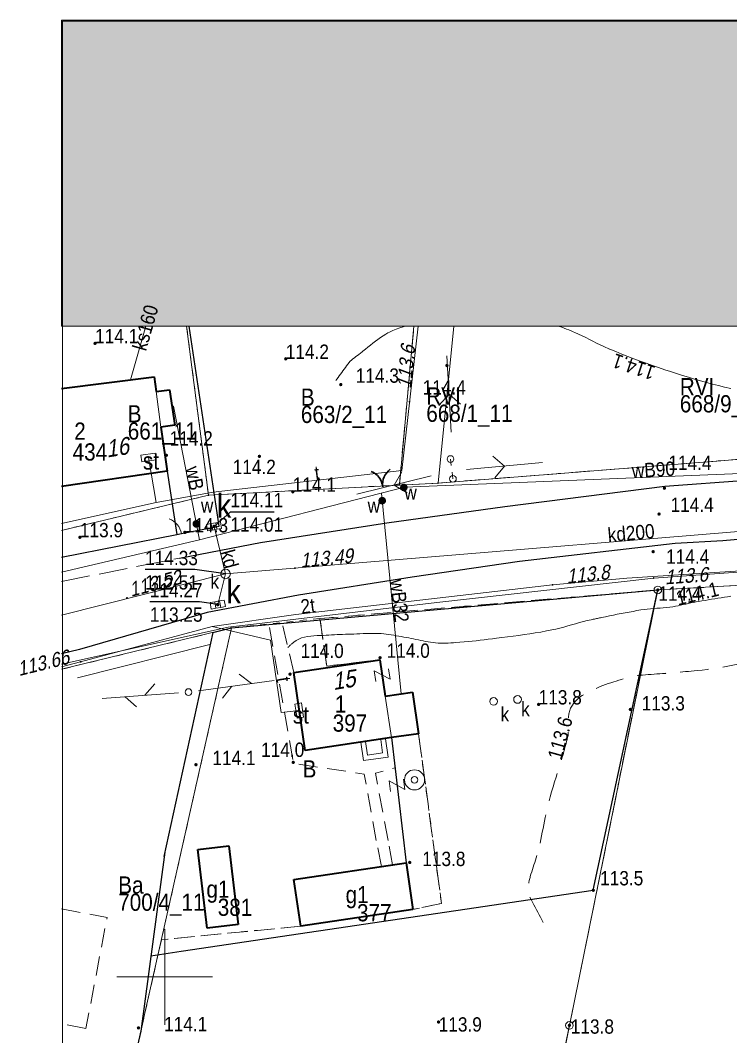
# Model space of a CAD drawing. Extents: x 6512885 to 6513481, y 5959590 to 5960000.
# Drawn here: x 6512884.9 to 6512959.2, y 5959893.8 to 5960000.1 of the extents above; entities that cross this region are included whole.
import ezdxf
from ezdxf.enums import TextEntityAlignment as Align

# ---------------------------------------------------------------- set-up
doc = ezdxf.new("R2010")
doc.units = 0
doc.header["$MEASUREMENT"] = 0
for name, pattern in [('0.7_0.7', [1.4, 0.7, -0.7]), ('2.0_1.0', [3, 2, -1]), ('217-1000', [2.8, 2.1, -0.7]), ('218-1000', [1.4, 0.7, -0.7]), ('219-1000', [0]), ('3.0_1.5', [4.5, 3, -1.5]), ('mz3.0_1.0', [4, 3, -1])]:
    doc.linetypes.add(name, pattern=pattern)
doc.layers.get('0').update_dxf_attribs({"color": 2, "linetype": 'CONTINUOUS', "lineweight": 5})
for name, color, linetype in [('202-Punkt graniczny stabilizowany trwale', 7, 'CONTINUOUS'), ('203-Punkt załamania granicy działki nie stabilizowany', 7, 'CONTINUOUS'), ('210-Oznaczenie użytku', 7, 'CONTINUOUS'), ('211-Nr działki', 7, 'CONTINUOUS'), ('217-Granica konturu klasyfikcyjnego', 7, 'CONTINUOUS'), ('218-Granica użytku', 7, 'CONTINUOUS'), ('219-Linia granicy', 7, 'CONTINUOUS'), ('238-Punkt adresowy budynku', 7, 'CONTINUOUS'), ('312-Budynek (powierzchnia)', 7, 'CONTINUOUS'), ('312-Numer ewidencyjny budynku', 7, 'CONTINUOUS'), ('312-Numer ewidencyjny budynku-Atr124', 7, 'CONTINUOUS'), ('320-część budynku wyodrębniona ze względu na liczbę kondygnacji naziemnych (powierzchnia)', 7, 'CONTINUOUS'), ('354-Taras weranda', 7, 'CONTINUOUS'), ('510-Podpora jednosłupowa symb.-SEPOW', 7, 'CONTINUOUS'), ('510-Podpora jednosłupowa symb.-STPOW', 7, 'CONTINUOUS'), ('512-Podpora wielosłupowa linia-SEPOW', 7, 'CONTINUOUS'), ('516-Kierunek linii eN-SEPOW', 7, 'CONTINUOUS'), ('521-Kierunek linii-STPOW', 7, 'CONTINUOUS'), ('622-Punkt rzędnej przewodu-SKPOD', 7, 'CONTINUOUS'), ('622-Punkt rzędnej przewodu-SKPOD-Atr2', 7, 'CONTINUOUS'), ('626-Punkt rzędnej przewodu-STPOD', 7, 'CONTINUOUS'), ('626-Punkt rzędnej przewodu-STPOD-Atr2', 7, 'CONTINUOUS'), ('722-Komora podziemna symb.-SKPOD', 7, 'CONTINUOUS'), ('722-Komora podziemna symb.-SKPOD-Atr17', 7, 'CONTINUOUS'), ('722-Komora podziemna symb.-SKPOD-Atr2', 7, 'CONTINUOUS'), ('722-Komora podziemna symb.-SKPOD-Atr3', 7, 'CONTINUOUS'), ('811-Warstwica ciągła linia', 7, 'CONTINUOUS'), ('811-Warstwica ciągła linia-Atr2', 7, 'CONTINUOUS'), ('812-Warstwica pomocnicza linia', 7, 'CONTINUOUS'), ('812-Warstwica pomocnicza linia-Atr2', 7, 'CONTINUOUS'), ('903-Żywopłot', 7, 'CONTINUOUS'), ('905-Brama lewa', 7, 'CONTINUOUS'), ('905-Brama w ogrodzeniu', 7, 'CONTINUOUS'), ('991-Przehaczenie', 7, 'CONTINUOUS'), ('chodnik (powierzchnia)', 7, 'CONTINUOUS'), ('jezdnia (powierzchnia)', 7, 'CONTINUOUS'), ('kratka ściekowa (punkt)', 7, 'CONTINUOUS'), ('kratka ściekowa (punkt)-Atr17', 7, 'CONTINUOUS'), ('krawężnik (linia)', 7, 'CONTINUOUS'), ('ogrodzenie trwałe (linia)', 7, 'CONTINUOUS'), ('przewód kanalizacyjny (linia)', 7, 'CONTINUOUS'), ('przewód kanalizacyjny (linia)-Atr1', 7, 'CONTINUOUS'), ('przewód telekomunikacyjny (linia)', 7, 'CONTINUOUS'), ('przewód telekomunikacyjny (linia)-Atr1', 7, 'CONTINUOUS'), ('przewód wodociągowy (linia)', 7, 'CONTINUOUS'), ('przewód wodociągowy (linia)-Atr1', 7, 'CONTINUOUS'), ('przewód wodociągowy (linia)-Atr17', 7, 'CONTINUOUS'), ('punkt o określonej wysokości (sieć kanalizacyjna)', 7, 'CONTINUOUS'), ('punkt o określonej wysokości (sieć kanalizacyjna)-Atr2', 7, 'CONTINUOUS'), ('punkt o określonej wysokości (sieć kanalizacyjna)-Atr3', 7, 'CONTINUOUS'), ('punkt wysokościowy naturalny', 7, 'CONTINUOUS'), ('punkt wysokościowy naturalny-Atr2', 7, 'CONTINUOUS'), ('Ramki i opis wydruku', 7, 'CONTINUOUS'), ('studnia (punkt)', 7, 'CONTINUOUS'), ('szafa sterownicza - siec telekomunikacyjna (punkt)', 7, 'CONTINUOUS'), ('szafa sterownicza - siec telekomunikacyjna (punkt)-Atr17', 7, 'CONTINUOUS'), ('Wstawianie ramki sekcyjnej z opisem', 7, 'CONTINUOUS'), ('właz okrągły - siec kanalizacyjna (punkt)', 7, 'CONTINUOUS'), ('właz okrągły - siec kanalizacyjna (punkt)-Atr17', 7, 'CONTINUOUS'), ('zasuwa - siec wodociągowa (punkt)', 7, 'CONTINUOUS'), ('zasuwa - siec wodociągowa (punkt)-Atr17', 7, 'CONTINUOUS')]:
    doc.layers.add(name, color=color, linetype=linetype)
doc.styles.get("Standard").update_dxf_attribs({"font": 'txt', "width": 0.75})
doc.linetypes.add('902-1000', pattern='A,5,0,[1,ksztalty.shx,S=1,R=0,X=0,Y=0],5', length=10)
doc.linetypes.add('903-1000', pattern='A,0,-0.001,0,[6,ksztalty.shx,S=1,R=0,X=0,Y=0],-4.5', length=4.501)

# ---------------------------------------------------------------- blocks, each defined once
blk = doc.blocks.new('PW01')
at = {"linetype": 'Continuous', "lineweight": 13}
h = blk.add_hatch(color=0, dxfattribs=at)
edge = h.paths.add_edge_path()
edge.add_arc((0, 0), 0.18, 0, 360)
blk = doc.blocks.new('621')
at = {"linetype": 'Continuous', "lineweight": 0}
h = blk.add_hatch(color=0, dxfattribs=at)
edge = h.paths.add_edge_path()
edge.add_arc((0, 0), 0.1, 0, 360)
blk = doc.blocks.new('US19')
at = {"color": 0, "linetype": 'Continuous', "lineweight": 13}
for p, q in [((-0.75, -0.35), (-0.75, 0.35)), ((-0.75, 0.35), (0.75, 0.35)), ((0.75, -0.35), (0.75, 0.35)), ((-0.75, -0.35), (0.75, -0.35))]:
    blk.add_line(p, q, dxfattribs=at)
blk = doc.blocks.new('905L')
at = {"color": 0, "linetype": 'Continuous', "lineweight": 0}
blk.add_arc((-2, 0), 2, 0, 60, dxfattribs=at)
blk = doc.blocks.new('521')
at = {"color": 0, "linetype": 'Continuous', "lineweight": 0}
for p, q in [((6.65, 0), (5.519, 1.131)), ((1.05, 0), (9.05, 0)), ((4.581, 0), (3.45, -1.131))]:
    blk.add_line(p, q, dxfattribs=at)
blk = doc.blocks.new('510')
at = {"color": 0, "linetype": 'Continuous', "lineweight": 0}
blk.add_circle((0, 0), 0.35, dxfattribs=at)
blk = doc.blocks.new('US25')
at = {"linetype": 'Continuous', "lineweight": 13}
h = blk.add_hatch(color=0, dxfattribs=at)
edge = h.paths.add_edge_path()
edge.add_arc((0, 0), 0.4, 0, 360)
blk = doc.blocks.new('US05')
at = {"color": 0, "linetype": 'Continuous', "lineweight": 13}
for p, q in [((-0.75, -0.35), (-0.75, 0.35)), ((-0.75, 0.35), (-0.25, 0.35)), ((-0.25, -0.35), (-0.25, 0.35)), ((-0.25, 0.35), (0.25, 0.35)), ((0.25, -0.35), (0.25, 0.35)), ((0.25, 0.35), (0.75, 0.35)), ((0.75, -0.35), (0.75, 0.35)), ((-0.75, -0.35), (-0.25, -0.35)), ((-0.25, -0.35), (0.25, -0.35)), ((0.25, -0.35), (0.75, -0.35))]:
    blk.add_line(p, q, dxfattribs=at)
blk = doc.blocks.new('721')
at = {"color": 0, "linetype": 'Continuous', "lineweight": 0}
blk.add_circle((0, 0), 0.5, dxfattribs=at)
blk = doc.blocks.new('991')
at = {"color": 0, "linetype": 'Continuous', "lineweight": 0}
for p, q in [((-0.55, 0.75), (0.55, 0.75)), ((0.55, 0.75), (-0.55, -0.75)), ((-0.55, -0.75), (0.55, -0.75))]:
    blk.add_line(p, q, dxfattribs=at)
blk = doc.blocks.new('905')
at = {"color": 0, "linetype": 'Continuous', "lineweight": 30}
for centre, start, end in [((-2, 0), 0, 60), ((2, 0), 120, 180)]:
    blk.add_arc(centre, 2, start, end, dxfattribs=at)
blk = doc.blocks.new('US13')
at = {"color": 0, "linetype": 'Continuous', "lineweight": 13}
for radius in [1.05, 0.35]:
    blk.add_circle((0, 0), radius, dxfattribs=at)
blk = doc.blocks.new('516')
at = {"color": 0, "linetype": 'Continuous', "lineweight": 0}
for p, q in [((5.05, 0), (3.919, 1.131)), ((1.05, 0), (9.05, 0)), ((5.05, 0), (3.919, -1.131))]:
    blk.add_line(p, q, dxfattribs=at)
blk = doc.blocks.new('US22')
at = {"color": 0, "linetype": 'Continuous', "lineweight": 0}
blk.add_circle((0, 0), 0.4, dxfattribs=at)
blk = doc.blocks.new('203')
at = {"linetype": 'Continuous', "lineweight": 0}
h = blk.add_hatch(color=0, dxfattribs=at)
edge = h.paths.add_edge_path()
edge.add_arc((0, 0), 0.09, 0, 360)
blk = doc.blocks.new('202')
at = {"color": 0, "linetype": 'Continuous', "lineweight": 0}
blk.add_circle((0, 0), 0.4, dxfattribs=at)

msp = doc.modelspace()

# ---------------------------------------------------------------- hatches: boundary and pattern name
at = {"layer": 'Ramki i opis wydruku', "linetype": 'Continuous', "lineweight": 13}
msp.add_hatch(color=255, dxfattribs=at).paths.add_polyline_path([(6512889.2, 5959968.09), (6513473.12, 5959968.09), (6513473.12, 5960000.09), (6512889.2, 5960000.09)])

# ---------------------------------------------------------------- linework, layer by layer
at = {"layer": '217-Granica konturu klasyfikcyjnego', "color": 3, "linetype": '217-1000', "lineweight": 13, "flags": 128}
for points in [[(6512926.084, 5959968.09), (6512924.56, 5959951.47)], [(6512928.61, 5959951.67), (6512930.255, 5959968.09)], [(6512928.61, 5959951.67), (6512979.73, 5959955.71)], [(6512924.56, 5959951.47), (6512928.61, 5959951.67)], [(6512975.99, 5959941.88), (6512951.62, 5959940.49)], [(6512951.62, 5959940.49), (6512916.24, 5959937.5)], [(6512942.36, 5959894.93), (6512951.62, 5959940.49)], [(6512916.24, 5959937.5), (6512916.97, 5959932.53)], [(6512916.97, 5959932.53), (6512922.53, 5959933.19)], [(6512922.53, 5959933.19), (6512923.09, 5959929.37)], [(6512923.09, 5959929.37), (6512925.93, 5959929.8)], [(6512925.93, 5959929.8), (6512926.57, 5959925.45)], [(6512926.57, 5959925.45), (6512928.97, 5959907.69)], [(6512928.97, 5959907.69), (6512925.98, 5959907.06)], [(6512925.98, 5959907.06), (6512914.24, 5959905.32)], [(6512914.24, 5959905.32), (6512899.65, 5959903.88)], [(6512899.65, 5959903.88), (6512889.2, 5959857.454)], [(6512930.37, 5959835.1), (6512942.36, 5959894.93)]]:
    msp.add_lwpolyline(points, dxfattribs=at)
at = {"layer": '218-Granica użytku', "color": 3, "linetype": '218-1000', "lineweight": 13, "flags": 128}
for points in [[(6512904.58, 5959950.4), (6512902.29, 5959968.09)], [(6512924.56, 5959951.47), (6512926.084, 5959968.09)], [(6512928.61, 5959951.67), (6512930.255, 5959968.09)], [(6512928.61, 5959951.67), (6512979.73, 5959955.71)], [(6512904.58, 5959950.4), (6512924.56, 5959951.47)], [(6512924.56, 5959951.47), (6512928.61, 5959951.67)], [(6512889.2, 5959946.724), (6512904.58, 5959950.4)], [(6512975.99, 5959941.88), (6512951.62, 5959940.49)], [(6512951.62, 5959940.49), (6512916.24, 5959937.5)], [(6512942.36, 5959894.93), (6512951.62, 5959940.49)], [(6512916.24, 5959937.5), (6512906.99, 5959936.52)], [(6512916.97, 5959932.53), (6512916.24, 5959937.5)], [(6512906.99, 5959936.52), (6512899.65, 5959903.88)], [(6512906.99, 5959936.52), (6512903.73, 5959935.73)], [(6512903.73, 5959935.73), (6512889.2, 5959932.188)], [(6512922.53, 5959933.19), (6512916.97, 5959932.53)], [(6512923.09, 5959929.37), (6512922.53, 5959933.19)], [(6512925.93, 5959929.8), (6512923.09, 5959929.37)], [(6512926.57, 5959925.45), (6512925.93, 5959929.8)], [(6512928.97, 5959907.69), (6512926.57, 5959925.45)], [(6512925.98, 5959907.06), (6512928.97, 5959907.69)], [(6512914.24, 5959905.32), (6512925.98, 5959907.06)], [(6512899.65, 5959903.88), (6512914.24, 5959905.32)], [(6512899.65, 5959903.88), (6512889.2, 5959857.454)], [(6512930.37, 5959835.1), (6512942.36, 5959894.93)]]:
    msp.add_lwpolyline(points, dxfattribs=at)
at = {"layer": '219-Linia granicy', "color": 7, "linetype": '219-1000', "lineweight": 13, "flags": 128}
for points in [[(6512904.58, 5959950.4), (6512902.29, 5959968.09)], [(6512926.084, 5959968.09), (6512924.56, 5959951.47)], [(6512928.61, 5959951.67), (6512930.255, 5959968.09)], [(6512979.73, 5959955.71), (6512928.61, 5959951.67)], [(6512924.56, 5959951.47), (6512904.58, 5959950.4)], [(6512924.56, 5959951.47), (6512928.61, 5959951.67)], [(6512889.2, 5959946.724), (6512904.58, 5959950.4)], [(6512951.62, 5959940.49), (6512975.99, 5959941.88)], [(6512906.99, 5959936.52), (6512951.62, 5959940.49)], [(6512942.36, 5959894.93), (6512951.62, 5959940.49)], [(6512906.99, 5959936.52), (6512889.2, 5959857.46)], [(6512906.99, 5959936.52), (6512889.2, 5959932.19)], [(6512930.37, 5959835.1), (6512942.36, 5959894.93)]]:
    msp.add_lwpolyline(points, dxfattribs=at)
at = {"layer": '312-Budynek (powierzchnia)', "color": 7, "linetype": 'Continuous', "lineweight": 35, "flags": 128}
for points in [[(6512889.2, 5959961.567), (6512898.89, 5959962.8)], [(6512898.89, 5959962.8), (6512899.1, 5959961.26)], [(6512899.1, 5959961.26), (6512900.49, 5959961.44)], [(6512900.49, 5959961.44), (6512901.06, 5959957.73)], [(6512901.06, 5959957.73), (6512899.61, 5959957.53)], [(6512899.61, 5959957.53), (6512900.25, 5959952.91)], [(6512900.25, 5959952.91), (6512889.2, 5959951.312)], [(6512913.5, 5959931.86), (6512922.53, 5959933.19)], [(6512922.53, 5959933.19), (6512923.09, 5959929.37)], [(6512914.69, 5959923.7), (6512913.5, 5959931.86)], [(6512923.09, 5959929.37), (6512925.93, 5959929.8)], [(6512925.93, 5959929.8), (6512926.57, 5959925.45)], [(6512926.57, 5959925.45), (6512923.73, 5959925.04)], [(6512923.73, 5959925.04), (6512914.69, 5959923.7)], [(6512903.45, 5959913.33), (6512906.71, 5959913.71)], [(6512906.71, 5959913.71), (6512907.69, 5959905.49)], [(6512904.43, 5959905.1), (6512903.45, 5959913.33)], [(6512913.51, 5959910.2), (6512925.26, 5959911.93)], [(6512925.26, 5959911.93), (6512925.98, 5959907.06)], [(6512914.24, 5959905.32), (6512913.51, 5959910.2)], [(6512925.98, 5959907.06), (6512914.24, 5959905.32)], [(6512907.69, 5959905.49), (6512904.43, 5959905.1)]]:
    msp.add_lwpolyline(points, dxfattribs=at)
at = {"layer": '320-część budynku wyodrębniona ze względu na liczbę kondygnacji naziemnych (powierzchnia)', "color": 7, "linetype": 'Continuous', "lineweight": 18, "flags": 128}
for points in [[(6512899.1, 5959961.26), (6512899.61, 5959957.53)], [(6512923.09, 5959929.37), (6512923.73, 5959925.04)]]:
    msp.add_lwpolyline(points, dxfattribs=at)
at = {"layer": '354-Taras weranda', "color": 0, "lineweight": 13}
for p, q in [((6512920.53, 5959924.56), (6512920.777, 5959924.597)), ((6512920.82, 5959922.64), (6512920.53, 5959924.56)), ((6512921.024, 5959924.634), (6512920.777, 5959924.597)), ((6512921.24, 5959923.206), (6512921.024, 5959924.634)), ((6512922.605, 5959924.858), (6512922.853, 5959924.894)), ((6512922.605, 5959924.858), (6512922.813, 5959923.433)), ((6512923.1, 5959924.93), (6512922.853, 5959924.894)), ((6512923.1, 5959924.93), (6512923.38, 5959923.01)), ((6512922.813, 5959923.433), (6512921.24, 5959923.206)), ((6512923.38, 5959923.01), (6512920.82, 5959922.64))]:
    msp.add_line(p, q, dxfattribs=at)
at = {"layer": '512-Podpora wielosłupowa linia-SEPOW', "color": 7, "linetype": '0.7_0.7', "lineweight": 13, "flags": 128}
msp.add_lwpolyline([(6512930.17, 5959952.12), (6512929.91, 5959954.19)], dxfattribs=at)
at = {"layer": '722-Komora podziemna symb.-SKPOD-Atr2', "color": 32, "flags": 128}
msp.add_lwpolyline([(6512906.37, 5959942.17), (6512903.14, 5959942.62), (6512897.953, 5959942.62)], dxfattribs=at)
at = {"layer": '811-Warstwica ciągła linia', "color": 32, "linetype": 'Continuous', "lineweight": 13, "flags": 128}
for points in [[(6512925.161, 5959968.09), (6512924.975, 5959968.035), (6512924.603, 5959967.913), (6512924.234, 5959967.778), (6512923.871, 5959967.626), (6512923.513, 5959967.455), (6512923.37, 5959967.38), (6512923.162, 5959967.263), (6512922.874, 5959967.087), (6512922.594, 5959966.902), (6512922.321, 5959966.709), (6512922.054, 5959966.509), (6512921.79, 5959966.305), (6512921.53, 5959966.096), (6512921.27, 5959965.885), (6512921.01, 5959965.674), (6512920.749, 5959965.463), (6512920.67, 5959965.4), (6512920.483, 5959965.257), (6512920.324, 5959965.141), (6512920.165, 5959965.027), (6512920.006, 5959964.912), (6512919.85, 5959964.794), (6512919.698, 5959964.673), (6512919.552, 5959964.547), (6512919.413, 5959964.413), (6512919.284, 5959964.27), (6512919.19, 5959964.15), (6512919.166, 5959964.117), (6512919.038, 5959963.941), (6512918.91, 5959963.766), (6512918.781, 5959963.59), (6512918.654, 5959963.414), (6512918.526, 5959963.237), (6512918.398, 5959963.061), (6512918.27, 5959962.885), (6512918.142, 5959962.709), (6512918.014, 5959962.533), (6512917.91, 5959962.39)], [(6512959.25, 5959961.58), (6512958.613, 5959961.723), (6512957.978, 5959961.875), (6512957.345, 5959962.035), (6512956.714, 5959962.203), (6512956.086, 5959962.377), (6512955.458, 5959962.558), (6512954.832, 5959962.744), (6512954.207, 5959962.936), (6512953.583, 5959963.131), (6512952.96, 5959963.33), (6512952.338, 5959963.533), (6512951.689, 5959963.75), (6512951.043, 5959963.973), (6512950.399, 5959964.202), (6512949.757, 5959964.435), (6512949.117, 5959964.675), (6512948.479, 5959964.919), (6512947.844, 5959965.17), (6512947.21, 5959965.426), (6512946.578, 5959965.688), (6512946.55, 5959965.7), (6512945.953, 5959965.964), (6512945.574, 5959966.143), (6512945.198, 5959966.327), (6512944.824, 5959966.514), (6512944.449, 5959966.702), (6512944.075, 5959966.889), (6512943.699, 5959967.073), (6512943.321, 5959967.253), (6512942.939, 5959967.426), (6512942.77, 5959967.5), (6512942.554, 5959967.591), (6512942.311, 5959967.691), (6512942.068, 5959967.789), (6512941.823, 5959967.884), (6512941.578, 5959967.976), (6512941.332, 5959968.067), (6512941.268, 5959968.09)], [(6512959.25, 5959939.84), (6512958.915, 5959939.782), (6512958.581, 5959939.726), (6512958.245, 5959939.671), (6512957.91, 5959939.617), (6512957.575, 5959939.564), (6512957.24, 5959939.511), (6512956.904, 5959939.457), (6512956.569, 5959939.403), (6512956.235, 5959939.347), (6512955.9, 5959939.29), (6512955.628, 5959939.241), (6512955.357, 5959939.187), (6512955.086, 5959939.131), (6512954.815, 5959939.074), (6512954.545, 5959939.015), (6512954.275, 5959938.956), (6512954.004, 5959938.898), (6512953.733, 5959938.842), (6512953.462, 5959938.789), (6512953.19, 5959938.74), (6512952.858, 5959938.69), (6512952.525, 5959938.65), (6512952.191, 5959938.619), (6512951.855, 5959938.594), (6512951.52, 5959938.572), (6512951.184, 5959938.549), (6512950.849, 5959938.523), (6512950.515, 5959938.492), (6512950.182, 5959938.452), (6512949.85, 5959938.4), (6512949.437, 5959938.327), (6512949.024, 5959938.252), (6512948.612, 5959938.176), (6512948.199, 5959938.098), (6512947.787, 5959938.02), (6512947.376, 5959937.94), (6512946.964, 5959937.859), (6512946.552, 5959937.777), (6512946.141, 5959937.694), (6512945.73, 5959937.61), (6512945.622, 5959937.588), (6512945.514, 5959937.565), (6512945.406, 5959937.543), (6512945.298, 5959937.52), (6512945.19, 5959937.497), (6512945.082, 5959937.474), (6512944.974, 5959937.451), (6512944.866, 5959937.427), (6512944.758, 5959937.404), (6512944.65, 5959937.38), (6512944.236, 5959937.283), (6512943.823, 5959937.179), (6512943.412, 5959937.068), (6512943.002, 5959936.954), (6512942.593, 5959936.837), (6512942.183, 5959936.722), (6512941.772, 5959936.609), (6512941.36, 5959936.502), (6512940.946, 5959936.401), (6512940.53, 5959936.31), (6512939.953, 5959936.196), (6512939.374, 5959936.091), (6512938.795, 5959935.994), (6512938.215, 5959935.903), (6512937.634, 5959935.817), (6512937.052, 5959935.736), (6512936.47, 5959935.657), (6512935.887, 5959935.581), (6512935.304, 5959935.506), (6512934.72, 5959935.43), (6512934.296, 5959935.376), (6512933.873, 5959935.324), (6512933.449, 5959935.273), (6512933.025, 5959935.225), (6512932.601, 5959935.179), (6512932.177, 5959935.135), (6512931.753, 5959935.093), (6512931.329, 5959935.053), (6512930.904, 5959935.016), (6512930.48, 5959934.98), (6512930.215, 5959934.96), (6512929.949, 5959934.944), (6512929.682, 5959934.932), (6512929.415, 5959934.925), (6512929.149, 5959934.923), (6512928.882, 5959934.928), (6512928.615, 5959934.939), (6512928.349, 5959934.958), (6512928.084, 5959934.985), (6512927.82, 5959935.02), (6512927.565, 5959935.061), (6512927.311, 5959935.106), (6512927.058, 5959935.155), (6512926.805, 5959935.206), (6512926.553, 5959935.258), (6512926.301, 5959935.311), (6512926.049, 5959935.363), (6512925.796, 5959935.415), (6512925.544, 5959935.464), (6512925.29, 5959935.51), (6512925.028, 5959935.557), (6512924.766, 5959935.606), (6512924.504, 5959935.656), (6512924.242, 5959935.705), (6512923.979, 5959935.752), (6512923.717, 5959935.797), (6512923.453, 5959935.837), (6512923.19, 5959935.872), (6512922.925, 5959935.9), (6512922.66, 5959935.92), (6512922.343, 5959935.935), (6512922.027, 5959935.942), (6512921.71, 5959935.943), (6512921.393, 5959935.939), (6512921.075, 5959935.931), (6512920.758, 5959935.92), (6512920.441, 5959935.907), (6512920.124, 5959935.893), (6512919.807, 5959935.881), (6512919.49, 5959935.87), (6512919.201, 5959935.861), (6512918.912, 5959935.851), (6512918.623, 5959935.839), (6512918.334, 5959935.827), (6512918.045, 5959935.815), (6512917.756, 5959935.801), (6512917.467, 5959935.787), (6512917.178, 5959935.772), (6512916.889, 5959935.756), (6512916.6, 5959935.74), (6512916.278, 5959935.724), (6512915.949, 5959935.709), (6512915.618, 5959935.689), (6512915.287, 5959935.661), (6512914.96, 5959935.618), (6512914.64, 5959935.556), (6512914.331, 5959935.471), (6512914.036, 5959935.356), (6512913.757, 5959935.207), (6512913.5, 5959935.02), (6512913.437, 5959934.967), (6512913.375, 5959934.913), (6512913.314, 5959934.859), (6512913.253, 5959934.805), (6512913.192, 5959934.751), (6512913.132, 5959934.697), (6512913.071, 5959934.643), (6512913.011, 5959934.589), (6512912.951, 5959934.534), (6512912.89, 5959934.48)]]:
    msp.add_lwpolyline(points, dxfattribs=at)
at = {"layer": '812-Warstwica pomocnicza linia', "color": 32, "linetype": '3.0_1.5', "lineweight": 13, "flags": 128}
for points in [[(6512939.29, 5959914.01), (6512939.368, 5959914.39), (6512939.445, 5959914.771), (6512939.523, 5959915.151), (6512939.601, 5959915.532), (6512939.679, 5959915.912), (6512939.758, 5959916.292), (6512939.839, 5959916.672), (6512939.921, 5959917.052), (6512940.004, 5959917.431), (6512940.09, 5959917.81), (6512940.217, 5959918.334), (6512940.355, 5959918.854), (6512940.502, 5959919.373), (6512940.655, 5959919.889), (6512940.814, 5959920.404), (6512940.976, 5959920.919), (6512941.138, 5959921.433), (6512941.299, 5959921.947), (6512941.457, 5959922.463), (6512941.61, 5959922.98), (6512941.669, 5959923.185), (6512941.727, 5959923.391), (6512941.785, 5959923.596), (6512941.841, 5959923.802), (6512941.898, 5959924.008), (6512941.953, 5959924.214), (6512942.008, 5959924.421), (6512942.063, 5959924.627), (6512942.117, 5959924.833), (6512942.17, 5959925.04), (6512942.215, 5959925.259), (6512942.242, 5959925.482), (6512942.254, 5959925.706), (6512942.256, 5959925.931), (6512942.251, 5959926.158), (6512942.244, 5959926.385), (6512942.238, 5959926.612), (6512942.238, 5959926.839), (6512942.247, 5959927.065), (6512942.27, 5959927.29), (6512942.288, 5959927.411), (6512942.309, 5959927.532), (6512942.334, 5959927.651), (6512942.364, 5959927.769), (6512942.398, 5959927.885), (6512942.438, 5959928.001), (6512942.485, 5959928.115), (6512942.539, 5959928.228), (6512942.6, 5959928.34), (6512942.67, 5959928.45), (6512942.796, 5959928.625), (6512942.929, 5959928.787), (6512943.069, 5959928.938), (6512943.215, 5959929.079), (6512943.368, 5959929.21), (6512943.527, 5959929.333), (6512943.691, 5959929.447), (6512943.862, 5959929.554), (6512944.038, 5959929.655), (6512944.22, 5959929.75), (6512944.493, 5959929.885), (6512944.767, 5959930.015), (6512945.041, 5959930.141), (6512945.315, 5959930.261), (6512945.591, 5959930.377), (6512945.868, 5959930.487), (6512946.147, 5959930.593), (6512946.428, 5959930.694), (6512946.713, 5959930.789), (6512947, 5959930.88), (6512947.27, 5959930.964), (6512947.539, 5959931.048), (6512947.809, 5959931.133), (6512948.078, 5959931.214), (6512948.349, 5959931.292), (6512948.62, 5959931.364), (6512948.892, 5959931.429), (6512949.166, 5959931.484), (6512949.442, 5959931.528), (6512949.72, 5959931.56), (6512950.02, 5959931.586), (6512950.32, 5959931.61), (6512950.62, 5959931.633), (6512950.92, 5959931.655), (6512951.22, 5959931.677), (6512951.52, 5959931.698), (6512951.82, 5959931.72), (6512952.12, 5959931.743), (6512952.42, 5959931.766), (6512952.72, 5959931.79), (6512953.02, 5959931.815), (6512953.32, 5959931.84), (6512953.62, 5959931.865), (6512953.92, 5959931.891), (6512954.22, 5959931.916), (6512954.52, 5959931.942), (6512954.82, 5959931.969), (6512955.12, 5959931.995), (6512955.42, 5959932.022), (6512955.72, 5959932.05), (6512956.259, 5959932.105), (6512956.796, 5959932.171), (6512957.333, 5959932.246), (6512957.867, 5959932.329), (6512958.401, 5959932.42), (6512958.934, 5959932.519), (6512959.467, 5959932.624), (6512959.998, 5959932.735), (6512960.529, 5959932.85), (6512961.06, 5959932.97), (6512961.408, 5959933.051), (6512961.756, 5959933.136), (6512962.102, 5959933.225), (6512962.447, 5959933.319), (6512962.789, 5959933.419), (6512963.13, 5959933.525), (6512963.467, 5959933.638), (6512963.802, 5959933.76), (6512964.133, 5959933.89), (6512964.46, 5959934.03), (6512964.938, 5959934.243), (6512965.417, 5959934.457), (6512965.895, 5959934.671), (6512966.373, 5959934.885), (6512966.851, 5959935.099), (6512967.329, 5959935.313), (6512967.807, 5959935.527), (6512968.284, 5959935.741), (6512968.762, 5959935.956), (6512969.24, 5959936.17), (6512969.843, 5959936.441), (6512970.446, 5959936.712), (6512971.049, 5959936.983), (6512971.652, 5959937.254), (6512972.255, 5959937.525), (6512972.858, 5959937.796), (6512973.461, 5959938.067), (6512974.064, 5959938.338), (6512974.667, 5959938.609), (6512975.27, 5959938.88), (6512975.584, 5959939.019), (6512975.9, 5959939.154), (6512976.218, 5959939.286), (6512976.537, 5959939.413), (6512976.858, 5959939.537), (6512977.181, 5959939.655), (6512977.505, 5959939.769), (6512977.832, 5959939.878), (6512978.16, 5959939.982), (6512978.49, 5959940.08), (6512978.81, 5959940.166), (6512979.132, 5959940.24), (6512979.456, 5959940.305), (6512979.782, 5959940.364), (6512980.108, 5959940.419), (6512980.435, 5959940.47), (6512980.762, 5959940.522), (6512981.089, 5959940.576), (6512981.415, 5959940.635), (6512981.74, 5959940.7), (6512981.978, 5959940.743), (6512982.222, 5959940.777), (6512982.47, 5959940.807), (6512982.718, 5959940.837), (6512982.964, 5959940.874), (6512983.203, 5959940.922), (6512983.434, 5959940.986), (6512983.652, 5959941.072), (6512983.855, 5959941.185), (6512984.04, 5959941.33), (6512984.215, 5959941.493), (6512984.39, 5959941.656), (6512984.565, 5959941.819), (6512984.74, 5959941.982), (6512984.915, 5959942.145), (6512985.09, 5959942.308), (6512985.265, 5959942.471), (6512985.44, 5959942.634), (6512985.615, 5959942.797), (6512985.79, 5959942.96)], [(6512939.62, 5959905.71), (6512939.481, 5959905.976), (6512939.34, 5959906.241), (6512939.198, 5959906.505), (6512939.055, 5959906.768), (6512938.912, 5959907.032), (6512938.769, 5959907.296), (6512938.627, 5959907.56), (6512938.486, 5959907.825), (6512938.347, 5959908.092), (6512938.21, 5959908.36), (6512938.103, 5959908.639), (6512938.059, 5959908.84), (6512938.037, 5959909.047), (6512938.033, 5959909.258), (6512938.046, 5959909.471), (6512938.073, 5959909.685), (6512938.111, 5959909.897), (6512938.157, 5959910.107), (6512938.21, 5959910.312), (6512938.24, 5959910.42), (6512938.266, 5959910.51), (6512938.339, 5959910.757), (6512938.415, 5959911.002), (6512938.492, 5959911.247), (6512938.57, 5959911.493), (6512938.649, 5959911.738), (6512938.726, 5959911.983), (6512938.803, 5959912.229), (6512938.877, 5959912.475), (6512938.947, 5959912.723), (6512938.99, 5959912.88), (6512939.014, 5959912.971), (6512939.044, 5959913.084), (6512939.075, 5959913.197), (6512939.105, 5959913.31), (6512939.135, 5959913.423), (6512939.165, 5959913.536), (6512939.195, 5959913.649), (6512939.225, 5959913.762), (6512939.255, 5959913.875), (6512939.284, 5959913.988), (6512939.29, 5959914.01)]]:
    msp.add_lwpolyline(points, dxfattribs=at)
at = {"layer": '903-Żywopłot', "color": 7, "linetype": '903-1000', "lineweight": 13, "flags": 128}
msp.add_lwpolyline([(6512904.72, 5959934.8), (6512890.86, 5959931.3)], dxfattribs=at)
at = {"layer": 'chodnik (powierzchnia)', "color": 7, "linetype": '2.0_1.0', "lineweight": 18, "flags": 128}
for points in [[(6512922.15, 5959914.28), (6512920.89, 5959921.23), (6512913.47, 5959922.34), (6512910.9, 5959936.94)], [(6512913.5, 5959931.86), (6512912.29, 5959937.09)], [(6512923.38, 5959914.29), (6512922.05, 5959921.32), (6512924.1, 5959921.87)], [(6512922.7, 5959911.56), (6512922.15, 5959914.28)], [(6512923.86, 5959911.72), (6512923.38, 5959914.29)], [(6512889.2, 5959907.115), (6512893.96, 5959906.21), (6512891.75, 5959894.6)], [(6512891.75, 5959894.6), (6512889.2, 5959895.084)]]:
    msp.add_lwpolyline(points, dxfattribs=at)
at = {"layer": 'jezdnia (powierzchnia)', "color": 7, "linetype": 'mz3.0_1.0', "lineweight": 18, "flags": 128}
msp.add_lwpolyline([(6512889.2, 5959941.366), (6512901.53, 5959943.82)], dxfattribs=at)
at = {"layer": 'krawężnik (linia)', "color": 7, "linetype": 'Continuous', "lineweight": 25, "flags": 128}
for points in [[(6512901.53, 5959943.82), (6512910.02, 5959945.47), (6512923.26, 5959947.51), (6512935.62, 5959949.23), (6512952.34, 5959951.35), (6512960.91, 5959951.98), (6512972.62, 5959952.63), (6512990.65, 5959953.89), (6513003.6, 5959954.72), (6513023.77, 5959955.7)], [(6513012.21, 5959948.94), (6512998.66, 5959948.13), (6512979.26, 5959947.09), (6512969.15, 5959946.57), (6512958.44, 5959945.62), (6512953.44, 5959945.35), (6512937.14, 5959943.46), (6512925.89, 5959941.83), (6512914.02, 5959939.94), (6512904.43, 5959938.12), (6512891.07, 5959934.27), (6512889.2, 5959933.803)]]:
    msp.add_lwpolyline(points, dxfattribs=at)
at = {"layer": 'ogrodzenie trwałe (linia)', "color": 7, "linetype": '902-1000', "lineweight": 25, "flags": 128}
for points in [[(6512889.2, 5959943.919), (6512901.26, 5959946.3), (6512901.76, 5959946.4), (6512905.69, 5959947.17), (6512902.557, 5959968.09)], [(6512900.25, 5959952.91), (6512901.26, 5959946.3)], [(6512905.02, 5959936.04), (6512906.99, 5959936.52), (6512951.62, 5959940.49)], [(6512944.86, 5959909.07), (6512951.62, 5959940.49)], [(6512905.02, 5959936.04), (6512899.89, 5959912.59)], [(6512923.73, 5959925.04), (6512925.26, 5959911.93)], [(6512900, 5959913.06), (6512897.5, 5959894.33), (6512889.2, 5959858.614)], [(6512898.55, 5959902.22), (6512901.73, 5959902.68), (6512944.86, 5959909.07)]]:
    msp.add_lwpolyline(points, dxfattribs=at)
at = {"layer": 'przewód kanalizacyjny (linia)', "color": 34, "linetype": 'Continuous', "lineweight": 18, "flags": 128}
for points in [[(6512896.41, 5959962.49), (6512898.016, 5959968.09)], [(6513235.76, 5959962.67), (6513233.8, 5959962.56), (6513187.29, 5959959.22), (6513174.33, 5959958.71), (6513158.34, 5959957.8), (6513137.41, 5959956.6), (6513125.43, 5959955.3), (6513097.02, 5959954.81), (6513087.32, 5959954.25), (6513025.97, 5959951.75), (6513011.77, 5959950.98), (6512979.94, 5959948.25), (6512906.37, 5959942.17), (6512889.2, 5959937.857)], [(6512905.16, 5959947.14), (6512906.37, 5959942.17), (6512905.55, 5959938.96)]]:
    msp.add_lwpolyline(points, dxfattribs=at)
at = {"layer": 'przewód telekomunikacyjny (linia)', "color": 30, "linetype": 'Continuous', "lineweight": 18, "flags": 128}
for points in [[(6512899.09, 5959949.64), (6512905.07, 5959950.73), (6512924.81, 5959952.99), (6512926.523, 5959968.09)], [(6513223.64, 5959943.82), (6513216.05, 5959952.58), (6513214.04, 5959951.92), (6513208.37, 5959957.07), (6513189.06, 5959955.84), (6513187.43, 5959955.29), (6513186.18, 5959955.77), (6513149.07, 5959953.85), (6513118.4, 5959952.64), (6513103.24, 5959951.83), (6513072.82, 5959949.87), (6513048.77, 5959948.21), (6513028.84, 5959946.86), (6513007.93, 5959945.77), (6512982.45, 5959943.96), (6512951.19, 5959941.74), (6512928.5, 5959939.18), (6512906.63, 5959936.58), (6512889.2, 5959932.735)], [(6512889.2, 5959932.438), (6512891.2, 5959932.97), (6512904.95, 5959936.66), (6512913.74, 5959937.91), (6512940.6, 5959941.02), (6512948.36, 5959941.74), (6512984.1, 5959944.04), (6512999.93, 5959945.08), (6513016.74, 5959946.09), (6513030.71, 5959947.02), (6513042.28, 5959948.01), (6513072.87, 5959949.8), (6513110.58, 5959952.2), (6513143.14, 5959953.49), (6513168.64, 5959954.78), (6513194.9, 5959956.2), (6513208.32, 5959956.85), (6513215.06, 5959950.81), (6513221.38, 5959943.74)], [(6512889.2, 5959947.428), (6512899.09, 5959949.64), (6512898.3, 5959954.34)], [(6512914.08, 5959927.87), (6512912.2, 5959927.66), (6512911.08, 5959935.24), (6512904.95, 5959936.66)]]:
    msp.add_lwpolyline(points, dxfattribs=at)
at = {"layer": 'przewód wodociągowy (linia)', "color": 5, "linetype": 'Continuous', "lineweight": 18, "flags": 128}
for points in [[(6512889.2, 5959942.361), (6512903.63, 5959945.72), (6512925.09, 5959951.23), (6512970.6, 5959953.08), (6512982.28, 5959953.75), (6513027.9, 5959956.14), (6513038.02, 5959956.23), (6513077.34, 5959958.34), (6513110.33, 5959959.7), (6513165.14, 5959962.77), (6513206.51, 5959964.37)], [(6512900.75, 5959959.71), (6512900.91, 5959959.73), (6512903.63, 5959945.72)], [(6512922.69, 5959950.61), (6512924.75, 5959929.62)]]:
    msp.add_lwpolyline(points, dxfattribs=at)
at = {"layer": 'punkt o określonej wysokości (sieć kanalizacyjna)-Atr2', "color": 7, "flags": 128}
for points in [[(6512905.16, 5959947.14), (6512906.88, 5959948.67), (6512911.471, 5959948.67)], [(6512905.55, 5959938.96), (6512903.64, 5959939.25), (6512898.443, 5959939.25)]]:
    msp.add_lwpolyline(points, dxfattribs=at)
at = {"layer": 'Ramki i opis wydruku', "color": 7, "linetype": 'Continuous', "lineweight": 13, "flags": 128}
for points in [[(6512889.2, 5959968.09), (6513473.12, 5959968.09), (6513473.12, 5960000.09), (6512889.2, 5960000.09)], [(6512889.3, 5959590.19), (6513473.02, 5959590.19), (6513473.02, 5959999.99), (6512889.3, 5959999.99)], [(6512889.3, 5959604.09), (6513473.02, 5959604.09), (6513473.02, 5959968.09), (6512889.3, 5959968.09)]]:
    msp.add_lwpolyline(points, close=True, dxfattribs=at)
at = {"layer": 'Wstawianie ramki sekcyjnej z opisem', "color": 7, "linetype": 'Continuous', "lineweight": 13, "flags": 128}
for points in [[(6512900, 5959895), (6512900, 5959905)], [(6512895, 5959900), (6512905, 5959900)]]:
    msp.add_lwpolyline(points, dxfattribs=at)

# ---------------------------------------------------------------- block references
at = {"layer": '202-Punkt graniczny stabilizowany trwale', "color": 7, "linetype": 'Continuous', "lineweight": 13}
for p in [(6512951.62, 5959940.49), (6512942.36, 5959894.93)]:
    msp.add_blockref('202', p, dxfattribs=at)
at = {"layer": '203-Punkt załamania granicy działki nie stabilizowany', "color": 7, "linetype": 'Continuous', "lineweight": 13}
for p in [(6512924.56, 5959951.47), (6512928.61, 5959951.67), (6512904.58, 5959950.4), (6512906.99, 5959936.52)]:
    msp.add_blockref('203', p, dxfattribs=at)
at = {"layer": '510-Podpora jednosłupowa symb.-SEPOW', "color": 7, "linetype": 'Continuous', "lineweight": 13}
for p in [(6512929.91, 5959954.19), (6512930.17, 5959952.12)]:
    msp.add_blockref('510', p, dxfattribs=at)
at = {"layer": '510-Podpora jednosłupowa symb.-STPOW', "color": 7, "linetype": 'Continuous', "lineweight": 13}
msp.add_blockref('510', (6512902.48, 5959929.81), dxfattribs=at)
at = {"layer": '516-Kierunek linii eN-SEPOW', "color": 7, "linetype": 'Continuous', "lineweight": 13}
for p, rotation in [((6512930.06, 5959955.95), 93.28), ((6512930.55, 5959952.99), 5.214), ((6512928.91, 5959952.67), 193.818)]:
    msp.add_blockref('516', p, dxfattribs=dict(at, rotation=rotation))
at = {"layer": '521-Kierunek linii-STPOW', "color": 7, "linetype": 'Continuous', "lineweight": 13}
for rotation in [7.757000000000001, 184.2]:
    msp.add_blockref('521', (6512902.48, 5959929.81), dxfattribs=dict(at, rotation=rotation))
at = {"layer": '622-Punkt rzędnej przewodu-SKPOD', "color": 32, "linetype": 'Continuous', "lineweight": 13}
for p, rotation in [((6512913.63, 5959942.77), 0.08800000000000001), ((6512896.05, 5959939.66), 359.877)]:
    msp.add_blockref('621', p, dxfattribs=dict(at, rotation=rotation))
at = {"layer": '626-Punkt rzędnej przewodu-STPOD', "color": 30, "linetype": 'Continuous', "lineweight": 13}
for p in [(6512925.62, 5959960.18), (6512951.19, 5959941.74), (6512940.6, 5959941.02)]:
    msp.add_blockref('621', p, dxfattribs=at)
at = {"layer": '626-Punkt rzędnej przewodu-STPOD', "color": 30, "linetype": 'Continuous', "lineweight": 13, "rotation": 359.9709999999999}
msp.add_blockref('621', (6512891.2, 5959932.97), dxfattribs=at)
at = {"layer": '722-Komora podziemna symb.-SKPOD', "color": 32, "linetype": 'Continuous', "lineweight": 13, "rotation": 359.9719999999999}
msp.add_blockref('721', (6512906.37, 5959942.17), dxfattribs=at)
at = {"layer": '905-Brama lewa', "color": 7, "linetype": 'Continuous', "lineweight": 25, "rotation": 10.367}
msp.add_blockref('905L', (6512901.76, 5959946.4), dxfattribs=at)
at = {"layer": '905-Brama w ogrodzeniu', "color": 7, "linetype": 'Continuous', "lineweight": 25, "rotation": 6.624}
msp.add_blockref('905', (6512922.82, 5959951.29), dxfattribs=at)
at = {"layer": '991-Przehaczenie', "color": 7, "linetype": 'Continuous', "lineweight": 13}
for p, rotation in [((6512922.76, 5959931.59), 279.201), ((6512924.31, 5959920.06), 277.45)]:
    msp.add_blockref('991', p, dxfattribs=dict(at, rotation=rotation))
at = {"layer": 'kratka ściekowa (punkt)', "color": 7, "linetype": 'Continuous', "lineweight": 18}
for p, rotation in [((6512905.16, 5959947.14), 10.18), ((6512905.55, 5959938.96), 9.868)]:
    msp.add_blockref('US05', p, dxfattribs=dict(at, rotation=rotation))
at = {"layer": 'punkt o określonej wysokości (sieć kanalizacyjna)', "color": 34, "linetype": 'Continuous', "lineweight": 13}
for p, rotation in [((6512905.16, 5959947.14), 10.18), ((6512905.55, 5959938.96), 9.868)]:
    msp.add_blockref('PW01', p, dxfattribs=dict(at, rotation=rotation))
at = {"layer": 'punkt wysokościowy naturalny', "color": 7, "linetype": 'Continuous', "lineweight": 13}
for p, rotation in [((6512892.71, 5959966.29), 0.03700000000000001), ((6512912.67, 5959964.67), 359.8999999999999), ((6512913.41, 5959950.76), 0.03700000000000001), ((6512902.11, 5959946.51), 359.923), ((6512891.12, 5959946), 0.009000000000000001)]:
    msp.add_blockref('PW01', p, dxfattribs=dict(at, rotation=rotation))
for p in [(6512929.54, 5959963.97), (6512918.43, 5959961.98), (6512900.17, 5959954.58), (6512909.91, 5959954.47), (6512952.31, 5959951.14), (6512951.75, 5959948.43), (6512951.13, 5959944.5), (6512951.62, 5959940.49), (6512922.54, 5959933.4), (6512913.12, 5959931.68), (6512939.14, 5959928.51), (6512948.74, 5959927.99), (6512903.27, 5959922.21), (6512913.45, 5959922.45), (6512925.65, 5959911.98), (6512944.86, 5959909.07), (6512928.66, 5959895.28), (6512897.25, 5959894.67), (6512942.36, 5959894.93)]:
    msp.add_blockref('PW01', p, dxfattribs=at)
at = {"layer": 'studnia (punkt)', "color": 7, "linetype": 'Continuous', "lineweight": 18}
msp.add_blockref('US13', (6512926.15, 5959920.62), dxfattribs=at)
at = {"layer": 'szafa sterownicza - siec telekomunikacyjna (punkt)', "color": 7, "linetype": 'Continuous', "lineweight": 18}
for p, rotation in [((6512898.3, 5959954.34), 7.568999999999999), ((6512914.08, 5959927.87), 98.899)]:
    msp.add_blockref('US19', p, dxfattribs=dict(at, rotation=rotation))
at = {"layer": 'właz okrągły - siec kanalizacyjna (punkt)', "color": 7, "linetype": 'Continuous', "lineweight": 13}
for p in [(6512934.42, 5959928.83), (6512936.93, 5959929.03)]:
    msp.add_blockref('US22', p, dxfattribs=at)
at = {"layer": 'zasuwa - siec wodociągowa (punkt)', "color": 7, "linetype": 'Continuous', "lineweight": 13}
for p, rotation in [((6512925.03, 5959951.21), 15.203), ((6512922.77, 5959949.83), 276.397), ((6512903.3, 5959947.4), 281.79)]:
    msp.add_blockref('US25', p, dxfattribs=dict(at, rotation=rotation))

# ---------------------------------------------------------------- texts
at = {"layer": '210-Oznaczenie użytku', "color": 3, "linetype": 'Continuous', "lineweight": 18, "width": 0.9}
for s, p in [('RVI', (6512953.92, 5959960.87)), ('B', (6512914.25, 5959959.76)), ('RVI', (6512927.38, 5959959.88)), ('B', (6512896.13, 5959958.02)), ('B', (6512914.43, 5959920.87)), ('Ba', (6512895.13, 5959908.72))]:
    msp.add_text(s, height=1.8, dxfattribs=at).set_placement(p)
at = {"layer": '211-Nr działki', "color": 7, "linetype": 'Continuous', "lineweight": 18, "width": 0.9}
for s, p in [('668/9_11', (6512953.92, 5959960.87)), ('663/2_11', (6512914.25, 5959959.76)), ('668/1_11', (6512927.38, 5959959.88)), ('661_11', (6512896.13, 5959958.02)), ('700/4_11', (6512895.13, 5959908.72))]:
    msp.add_text(s, height=1.8, dxfattribs=at).set_placement(p, align=Align.TOP_LEFT)
at = {"layer": '238-Punkt adresowy budynku', "color": 7, "linetype": 'Continuous', "lineweight": 18, "oblique": 15, "width": 0.9}
msp.add_text('16', height=1.8, rotation=9.179, dxfattribs=at).set_placement((6512895.15, 5959954.53), align=Align.CENTER)
msp.add_text('15', height=1.8, rotation=9.196, dxfattribs=at).set_placement((6512918.57, 5959931.98), align=Align.TOP_CENTER)
at = {"layer": '312-Numer ewidencyjny budynku', "color": 7, "linetype": 'Continuous', "lineweight": 18, "width": 0.9}
for s, p in [('434', (6512890.36, 5959955.83)), ('397', (6512917.58, 5959927.46)), ('381', (6512905.55, 5959908.19)), ('377', (6512920.13, 5959907.62))]:
    msp.add_text(s, height=1.8, dxfattribs=at).set_placement(p, align=Align.TOP_LEFT)
at = {"layer": '312-Numer ewidencyjny budynku-Atr124', "color": 7, "width": 0.9}
for s, p in [('2', (6512891.13, 5959957.11)), ('1', (6512918.41, 5959928.55)), ('g1', (6512905.57, 5959909.19)), ('g1', (6512920.14, 5959908.62))]:
    msp.add_text(s, height=1.8, dxfattribs=at).set_placement(p, align=Align.MIDDLE_CENTER)
at = {"layer": '622-Punkt rzędnej przewodu-SKPOD-Atr2', "color": 32, "oblique": 15, "width": 0.9}
for s, rotation, p in [('113.49', 5.5, (6512914.24, 5959942.82)), ('113.52', 14.405, (6512896.47, 5959939.77))]:
    msp.add_text(s, height=1.5, rotation=rotation, dxfattribs=at).set_placement(p)
at = {"layer": '626-Punkt rzędnej przewodu-STPOD-Atr2', "color": 30, "oblique": 15, "width": 0.9}
for s, rotation, p in [('113.6', 84.341, (6512925.78, 5959961.51)), ('113.8', 6.113, (6512942.11, 5959941.16)), ('113.66', 13.899, (6512884.75, 5959931.47))]:
    msp.add_text(s, height=1.5, rotation=rotation, dxfattribs=at).set_placement(p)
msp.add_text('113.6', height=1.5, rotation=4.062, dxfattribs=at).set_placement((6512952.33, 5959941.82), align=Align.MIDDLE_LEFT)
at = {"layer": '722-Komora podziemna symb.-SKPOD-Atr17', "color": 32, "width": 0.9}
msp.add_text('k', height=1.5, dxfattribs=at).set_placement((6512904.79, 5959940.62))
at = {"layer": '722-Komora podziemna symb.-SKPOD-Atr2', "color": 32, "width": 0.9}
msp.add_text('114.33', height=1.5, dxfattribs=at).set_placement((6512897.953, 5959942.635), align=Align.BOTTOM_LEFT)
at = {"layer": '722-Komora podziemna symb.-SKPOD-Atr3', "color": 32, "width": 0.9}
msp.add_text('112.51', height=1.5, dxfattribs=at).set_placement((6512897.953, 5959940.085), align=Align.BOTTOM_LEFT)
at = {"layer": '811-Warstwica ciągła linia-Atr2', "color": 32, "width": 0.9}
for rotation, p in [(161.684, (6512951.47, 5959963.84)), (161.684, (6512951.47, 5959963.84)), (13.627, (6512953.73, 5959938.85))]:
    msp.add_text('114.1', height=1.5, rotation=rotation, dxfattribs=at).set_placement(p)
at = {"layer": '812-Warstwica pomocnicza linia-Atr2', "color": 32, "width": 0.9}
msp.add_text('113.6', height=1.5, rotation=74.288, dxfattribs=at).set_placement((6512941.5, 5959922.62))
at = {"layer": 'kratka ściekowa (punkt)-Atr17', "color": 7, "width": 0.9}
for p in [(6512905.46, 5959948.05), (6512906.46, 5959939.09)]:
    msp.add_text('k', height=2.5, dxfattribs=at).set_placement(p)
at = {"layer": 'przewód kanalizacyjny (linia)-Atr1', "color": 34, "width": 0.9}
msp.add_text('ks160', height=1.5, rotation=73.951, dxfattribs=at).set_placement((6512897.31, 5959965.62), align=Align.MIDDLE_LEFT)
for s, rotation, p in [('kd200', 5.128, (6512946.44, 5959945.49)), ('kd', 284.931, (6512905.81, 5959944.46))]:
    msp.add_text(s, height=1.5, rotation=rotation, dxfattribs=at).set_placement(p)
at = {"layer": 'przewód telekomunikacyjny (linia)-Atr1', "color": 30, "width": 0.9}
for s, rotation, p in [('t', 7.326, (6512915.79, 5959951.95)), ('2t', 7.326, (6512914.33, 5959937.98)), ('t', 278.931, (6512911.67, 5959931.26))]:
    msp.add_text(s, height=1.5, rotation=rotation, dxfattribs=at).set_placement(p)
at = {"layer": 'przewód wodociągowy (linia)-Atr1', "color": 5, "width": 0.9}
msp.add_text('wB', height=1.5, rotation=281.47, dxfattribs=at).set_placement((6512902.16, 5959953.26))
at = {"layer": 'przewód wodociągowy (linia)-Atr17', "color": 5, "width": 0.9}
for s, rotation, p in [('wB90', 3.189, (6512948.94, 5959952.2)), ('wB32', -83.603, (6512923.58, 5959941.52))]:
    msp.add_text(s, height=1.5, rotation=rotation, dxfattribs=at).set_placement(p)
at = {"layer": 'punkt o określonej wysokości (sieć kanalizacyjna)-Atr2', "color": 34, "width": 0.9}
for s, p in [('114.11', (6512906.88, 5959948.685)), ('114.27', (6512898.443, 5959939.265))]:
    msp.add_text(s, height=1.5, dxfattribs=at).set_placement(p, align=Align.BOTTOM_LEFT)
at = {"layer": 'punkt o określonej wysokości (sieć kanalizacyjna)-Atr3', "color": 34, "width": 0.9}
for s, p in [('114.01', (6512906.88, 5959946.135)), ('113.25', (6512898.443, 5959936.715))]:
    msp.add_text(s, height=1.5, dxfattribs=at).set_placement(p, align=Align.BOTTOM_LEFT)
at = {"layer": 'punkt wysokościowy naturalny-Atr2', "color": 7, "width": 0.9}
for s, p in [('114.1', (6512892.71, 5959966.29)), ('114.2', (6512912.67, 5959964.67)), ('114.3', (6512920, 5959962.17)), ('114.4', (6512927, 5959960.93)), ('114.2', (6512900.51, 5959955.6)), ('114.2', (6512907.11, 5959952.61)), ('114.4', (6512952.72, 5959953.04)), ('114.1', (6512913.41, 5959950.76)), ('114.4', (6512952.95, 5959948.65)), ('114.3', (6512902.11, 5959946.51)), ('113.9', (6512891.12, 5959946)), ('114.4', (6512952.49, 5959943.23)), ('114.4', (6512951.67, 5959939.36)), ('114.0', (6512914.22, 5959933.37)), ('114.0', (6512923.23, 5959933.39)), ('113.8', (6512939.14, 5959928.51)), ('113.3', (6512949.93, 5959927.88)), ('114.0', (6512910.09, 5959923.02)), ('114.1', (6512904.99, 5959922.16)), ('113.8', (6512926.96, 5959911.6)), ('113.5', (6512945.58, 5959909.58)), ('114.1', (6512899.94, 5959894.32)), ('113.9', (6512928.68, 5959894.28)), ('113.8', (6512942.51, 5959894.06))]:
    msp.add_text(s, height=1.5, dxfattribs=at).set_placement(p)
at = {"layer": 'szafa sterownicza - siec telekomunikacyjna (punkt)-Atr17', "color": 7, "width": 0.9}
for p in [(6512897.72, 5959953.09), (6512913.41, 5959926.51)]:
    msp.add_text('st', height=1.8, dxfattribs=at).set_placement(p)
at = {"layer": 'właz okrągły - siec kanalizacyjna (punkt)-Atr17', "color": 7, "width": 0.9}
for p in [(6512937.31, 5959927.28), (6512935.15, 5959926.73)]:
    msp.add_text('k', height=1.5, dxfattribs=at).set_placement(p)
at = {"layer": 'zasuwa - siec wodociągowa (punkt)-Atr17', "color": 7, "width": 0.9}
for p in [(6512925.09, 5959949.95), (6512903.79, 5959948.59), (6512921.24, 5959948.57)]:
    msp.add_text('w', height=1.5, dxfattribs=at).set_placement(p)

doc.saveas('drawing.dxf')
